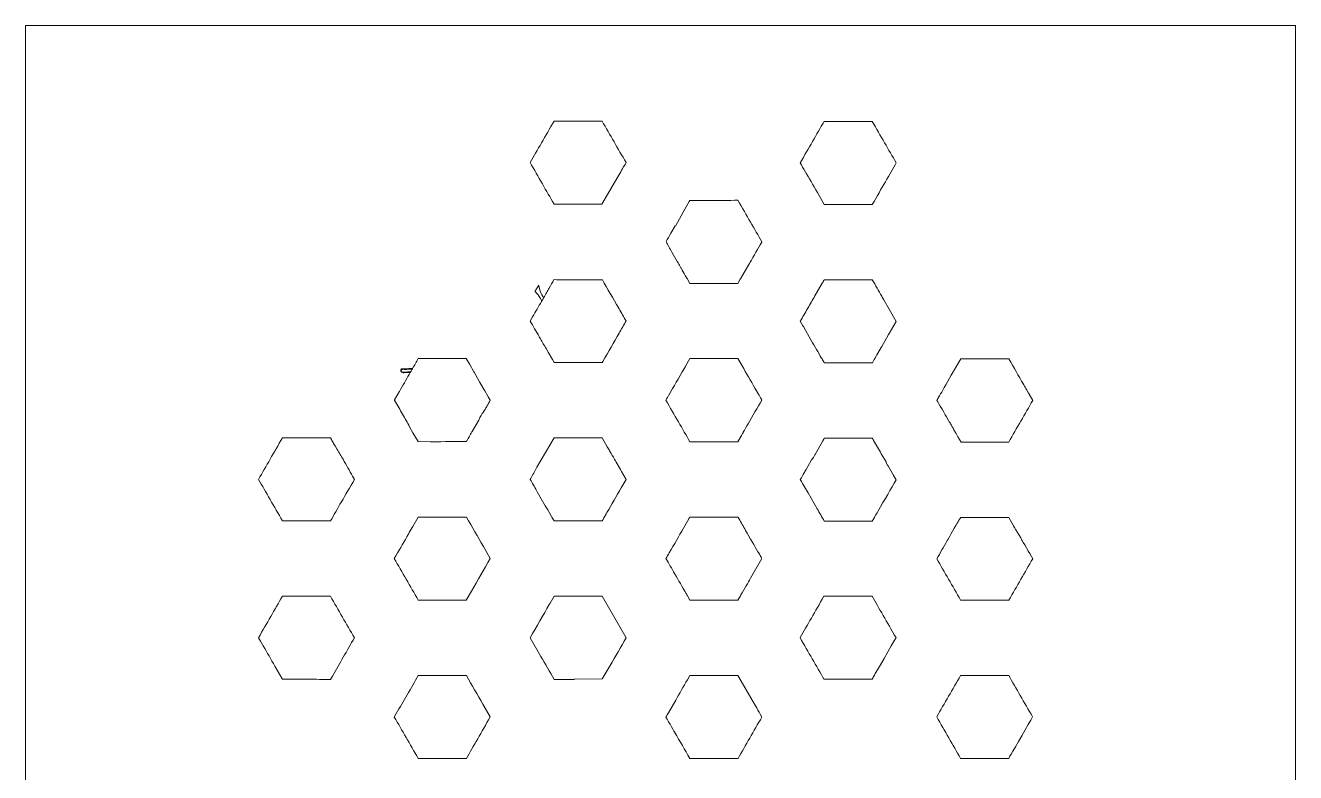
# Model space of a CAD drawing. Extents: x 54 to 4078, y -2000 to -23.
# Drawn here: x 1140 to 1972, y -1567 to -1078 of the extents above; entities that cross this region are included whole.
import ezdxf

# ---------------------------------------------------------------- set-up
doc = ezdxf.new("R2010")
doc.units = 0
doc.header["$MEASUREMENT"] = 0
doc.layers.add('Layer 1', color=7, linetype='Continuous', lineweight=0)

msp = doc.modelspace()

# ---------------------------------------------------------------- linework, layer by layer
at = {"layer": 'Layer 1'}
for points, knots in [([(1140.32, -1078.13), (1140.32, -1078.13), (1140.32, -1999.87), (1140.32, -1999.87), (1140.32, -1999.87), (1971.68, -1999.87), (1971.68, -1999.87), (1971.68, -1999.87), (1971.68, -1078.13), (1971.68, -1078.13), (1971.68, -1078.13), (1140.32, -1078.13), (1140.32, -1078.13)], [0, 0, 0, 0, 1, 1, 1, 2, 2, 2, 3, 3, 3, 4, 4, 4, 4]), ([(1530.57, -1172.77), (1529.73, -1174.25), (1528.89, -1175.71), (1528.06, -1177.13), (1528.06, -1177.13), (1517.58, -1195.03), (1517.58, -1195.03), (1513.14, -1195), (1508.07, -1194.98), (1501.77, -1194.98), (1496.32, -1194.98), (1490.84, -1195), (1486.33, -1195.01), (1481.36, -1186.38), (1476.09, -1177.26), (1470.65, -1167.83), (1475.31, -1159.81), (1480.73, -1150.43), (1486.34, -1140.67), (1491.13, -1140.69), (1495.97, -1140.69), (1501.06, -1140.69), (1506.74, -1140.69), (1512.36, -1140.69), (1517.76, -1140.68), (1522.99, -1149.76), (1528.13, -1158.66), (1533.44, -1167.81), (1532.91, -1168.73), (1530.57, -1172.77), (1530.57, -1172.77)], [0, 0, 0, 0, 1, 1, 1, 2, 2, 2, 3, 3, 3, 4, 4, 4, 5, 5, 5, 6, 6, 6, 7, 7, 7, 8, 8, 8, 9, 9, 9, 10, 10, 10, 10]), ([(1694.62, -1195.16), (1694.62, -1195.16), (1663.13, -1195.16), (1663.13, -1195.16), (1657.13, -1184.71), (1651.44, -1174.88), (1647.44, -1168.01), (1653.05, -1158.34), (1658.19, -1149.43), (1663.1, -1140.9), (1663.1, -1140.9), (1684.37, -1140.9), (1684.37, -1140.9), (1686.12, -1140.9), (1687.87, -1140.9), (1689.68, -1140.91), (1689.68, -1140.91), (1693.1, -1140.92), (1694.63, -1140.92), (1700.04, -1150.37), (1705.34, -1159.52), (1710.29, -1168.06), (1706.23, -1175.08), (1700.61, -1184.75), (1694.62, -1195.16)], [0, 0, 0, 0, 1, 1, 1, 2, 2, 2, 3, 3, 3, 4, 4, 4, 5, 5, 5, 6, 6, 6, 7, 7, 7, 8, 8, 8, 8]), ([(1616.48, -1229.83), (1616.28, -1230.18), (1616.09, -1230.51), (1615.9, -1230.84), (1615.32, -1231.84), (1614.8, -1232.75), (1614.38, -1233.46), (1614.38, -1233.46), (1614.38, -1233.47), (1614.38, -1233.47), (1614.23, -1233.72), (1614.1, -1233.95), (1613.99, -1234.15), (1613.98, -1234.15), (1613.98, -1234.16), (1613.98, -1234.17), (1613.98, -1234.17), (1613.83, -1234.43), (1613.83, -1234.43), (1613.83, -1234.43), (1608.34, -1243.94), (1608.34, -1243.94), (1608.34, -1243.94), (1608.24, -1244.1), (1608.24, -1244.1), (1608.24, -1244.1), (1606.65, -1246.85), (1606.65, -1246.85), (1599.74, -1246.84), (1592.9, -1246.83), (1586.23, -1246.83), (1582.57, -1246.83), (1578.91, -1246.83), (1575.25, -1246.84), (1575.25, -1246.84), (1573.45, -1243.74), (1573.45, -1243.74), (1573.45, -1243.74), (1573.22, -1243.36), (1573.22, -1243.36), (1573.22, -1243.36), (1572.19, -1241.58), (1572.19, -1241.58), (1571.35, -1240.1), (1570.42, -1238.51), (1569.46, -1236.86), (1569.44, -1236.82), (1569.41, -1236.78), (1569.39, -1236.74), (1569.39, -1236.74), (1569.39, -1236.73), (1569.38, -1236.72), (1569.19, -1236.4), (1569.01, -1236.08), (1568.82, -1235.76), (1568.25, -1234.76), (1567.67, -1233.74), (1567.08, -1232.72), (1567.04, -1232.65), (1567, -1232.59), (1566.96, -1232.52), (1566.96, -1232.52), (1566.96, -1232.52), (1566.96, -1232.52), (1565.79, -1230.48), (1564.61, -1228.42), (1563.46, -1226.4), (1562.79, -1225.24), (1562.12, -1224.07), (1561.46, -1222.88), (1560.86, -1221.8), (1560.24, -1220.75), (1559.64, -1219.73), (1559.64, -1219.73), (1559.98, -1219.16), (1559.98, -1219.16), (1559.98, -1219.16), (1560, -1219.02), (1560, -1219.02), (1560.15, -1218.75), (1560.32, -1218.48), (1560.47, -1218.2), (1560.92, -1217.37), (1561.4, -1216.53), (1561.92, -1215.62), (1561.92, -1215.62), (1562.79, -1214.08), (1562.79, -1214.08), (1562.79, -1214.08), (1565.5, -1209.23), (1565.5, -1209.23), (1565.5, -1209.23), (1566.02, -1208.94), (1566.02, -1208.94), (1566.02, -1208.94), (1571.99, -1198.19), (1571.99, -1198.19), (1572.71, -1196.94), (1575.25, -1192.52), (1575.25, -1192.52), (1575.25, -1192.52), (1587.14, -1192.52), (1587.14, -1192.52), (1593.93, -1192.52), (1600.4, -1192.52), (1606.7, -1192.51), (1612.43, -1202.44), (1617.58, -1211.35), (1622.37, -1219.63), (1622.37, -1219.63), (1619.07, -1225.37), (1616.48, -1229.83)], [0, 0, 0, 0, 1, 1, 1, 2, 2, 2, 3, 3, 3, 4, 4, 4, 5, 5, 5, 6, 6, 6, 7, 7, 7, 8, 8, 8, 9, 9, 9, 10, 10, 10, 11, 11, 11, 12, 12, 12, 13, 13, 13, 14, 14, 14, 15, 15, 15, 16, 16, 16, 17, 17, 17, 18, 18, 18, 19, 19, 19, 20, 20, 20, 21, 21, 21, 22, 22, 22, 23, 23, 23, 24, 24, 24, 25, 25, 25, 26, 26, 26, 27, 27, 27, 28, 28, 28, 29, 29, 29, 30, 30, 30, 31, 31, 31, 32, 32, 32, 33, 33, 33, 34, 34, 34, 35, 35, 35, 36, 36, 36, 37, 37, 37, 37]), ([(1477.23, -1282.77), (1477.23, -1282.77), (1477.22, -1282.76), (1477.22, -1282.76), (1477.01, -1282.39), (1476.79, -1282.03), (1476.59, -1281.65), (1474.57, -1278.17), (1472.61, -1274.78), (1470.68, -1271.45), (1470.68, -1271.45), (1472.33, -1268.62), (1472.33, -1268.62), (1474.25, -1265.33), (1476.2, -1262), (1478.13, -1258.64), (1478.14, -1258.64), (1478.14, -1258.63), (1478.14, -1258.63), (1478.14, -1258.62), (1478.14, -1258.62), (1478.14, -1258.62), (1478.22, -1258.49), (1478.3, -1258.36), (1478.37, -1258.24), (1478.75, -1257.58), (1479.11, -1256.95), (1479.45, -1256.35), (1479.46, -1256.34), (1479.47, -1256.32), (1479.48, -1256.31), (1480.85, -1253.92), (1482.05, -1251.84), (1483.15, -1249.9), (1484.25, -1247.97), (1485.28, -1246.15), (1486.26, -1244.39), (1490.76, -1244.46), (1495.01, -1244.48), (1498.62, -1244.48), (1501.18, -1244.48), (1503.74, -1244.48), (1506.27, -1244.46), (1506.27, -1244.46), (1506.4, -1244.46), (1506.4, -1244.46), (1508.88, -1244.45), (1511.38, -1244.44), (1513.85, -1244.44), (1513.85, -1244.44), (1515.03, -1244.44), (1515.03, -1244.44), (1516.03, -1244.44), (1517.01, -1244.44), (1517.94, -1244.43), (1521.35, -1250.38), (1524.88, -1256.54), (1528.66, -1263.09), (1528.73, -1263.21), (1528.8, -1263.34), (1528.88, -1263.46), (1530.38, -1266.07), (1531.92, -1268.75), (1533.5, -1271.49), (1532.77, -1272.74), (1532.05, -1274), (1531.31, -1275.28), (1531.23, -1275.41), (1531.16, -1275.54), (1531.08, -1275.67), (1531.07, -1275.7), (1531.05, -1275.73), (1531.03, -1275.76), (1531.03, -1275.77), (1531.03, -1275.77), (1531.03, -1275.77), (1530.34, -1276.94), (1529.66, -1278.11), (1528.97, -1279.3), (1525.45, -1285.39), (1521.93, -1291.49), (1518.26, -1297.86), (1518.21, -1297.94), (1518.17, -1298.02), (1518.12, -1298.1), (1518.04, -1298.25), (1517.95, -1298.4), (1517.87, -1298.55), (1516.96, -1298.55), (1502.04, -1298.56), (1502.04, -1298.56), (1502.04, -1298.56), (1500.61, -1298.56), (1500.61, -1298.56), (1500.61, -1298.56), (1489.36, -1298.55), (1489.36, -1298.55), (1488.43, -1298.55), (1486.34, -1298.56), (1486.34, -1298.56), (1486.34, -1298.56), (1485.21, -1296.6), (1485.21, -1296.6), (1485.21, -1296.6), (1482.44, -1291.79), (1482.44, -1291.79), (1482.44, -1291.79), (1482.23, -1291.44), (1482.23, -1291.44), (1482.23, -1291.44), (1481.12, -1289.5), (1481.12, -1289.5), (1479.87, -1287.33), (1478.65, -1285.21), (1477.43, -1283.11), (1477.36, -1282.99), (1477.3, -1282.88), (1477.23, -1282.77)], [0, 0, 0, 0, 1, 1, 1, 2, 2, 2, 3, 3, 3, 4, 4, 4, 5, 5, 5, 6, 6, 6, 7, 7, 7, 8, 8, 8, 9, 9, 9, 10, 10, 10, 11, 11, 11, 12, 12, 12, 13, 13, 13, 14, 14, 14, 15, 15, 15, 16, 16, 16, 17, 17, 17, 18, 18, 18, 19, 19, 19, 20, 20, 20, 21, 21, 21, 22, 22, 22, 23, 23, 23, 24, 24, 24, 25, 25, 25, 26, 26, 26, 27, 27, 27, 28, 28, 28, 29, 29, 29, 30, 30, 30, 31, 31, 31, 32, 32, 32, 33, 33, 33, 34, 34, 34, 35, 35, 35, 36, 36, 36, 37, 37, 37, 38, 38, 38, 39, 39, 39, 39]), ([(1701.39, -1256.22), (1701.39, -1256.22), (1702.14, -1257.52), (1702.14, -1257.52), (1702.14, -1257.52), (1702.14, -1257.53), (1702.14, -1257.53), (1702.14, -1257.53), (1702.44, -1258.05), (1702.44, -1258.05), (1702.44, -1258.05), (1705.65, -1263.62), (1705.65, -1263.62), (1705.65, -1263.62), (1710.3, -1271.65), (1710.3, -1271.65), (1710.3, -1271.65), (1705.69, -1279.62), (1705.69, -1279.62), (1705.69, -1279.62), (1705.32, -1280.25), (1705.32, -1280.25), (1705.32, -1280.25), (1703.94, -1282.65), (1703.94, -1282.65), (1703.94, -1282.65), (1700.85, -1288.01), (1700.85, -1288.01), (1700.85, -1288.01), (1700.43, -1288.74), (1700.43, -1288.74), (1700.43, -1288.74), (1697.68, -1293.52), (1697.68, -1293.52), (1697.68, -1293.52), (1697.37, -1294.05), (1697.37, -1294.05), (1697.37, -1294.05), (1696.26, -1295.98), (1696.26, -1295.98), (1696.26, -1295.98), (1695.95, -1296.51), (1695.95, -1296.51), (1695.95, -1296.51), (1694.66, -1298.76), (1694.66, -1298.76), (1694.66, -1298.76), (1678.71, -1298.76), (1678.71, -1298.76), (1678.71, -1298.76), (1676.04, -1298.77), (1676.04, -1298.77), (1676.04, -1298.77), (1672.09, -1298.77), (1672.09, -1298.77), (1672.09, -1298.77), (1666.32, -1298.76), (1666.32, -1298.76), (1666.32, -1298.76), (1663.16, -1298.76), (1663.16, -1298.76), (1662.67, -1297.92), (1662.19, -1297.09), (1661.71, -1296.25), (1661.62, -1296.11), (1661.54, -1295.96), (1661.45, -1295.82), (1659.2, -1291.91), (1656.96, -1288.01), (1654.72, -1284.17), (1654.72, -1284.17), (1649.49, -1275.11), (1649.49, -1275.11), (1649.49, -1275.11), (1649.19, -1274.58), (1649.19, -1274.58), (1649.19, -1274.58), (1647.47, -1271.61), (1647.47, -1271.61), (1649.05, -1268.87), (1650.63, -1266.14), (1652.19, -1263.43), (1652.26, -1263.3), (1652.33, -1263.18), (1652.4, -1263.06), (1653.97, -1260.35), (1655.52, -1257.64), (1657.05, -1254.98), (1657.05, -1254.98), (1661.81, -1246.73), (1661.81, -1246.73), (1662.25, -1245.97), (1662.69, -1245.21), (1663.14, -1244.45), (1663.14, -1244.45), (1663.97, -1244.45), (1663.97, -1244.45), (1669.96, -1244.45), (1675.62, -1244.46), (1681.08, -1244.46), (1684.64, -1244.46), (1694.63, -1244.45), (1694.63, -1244.45), (1696.75, -1248.13), (1698.81, -1251.73), (1700.82, -1255.22), (1700.92, -1255.4), (1701.02, -1255.58), (1701.12, -1255.75), (1701.21, -1255.91), (1701.3, -1256.07), (1701.39, -1256.22)], [0, 0, 0, 0, 1, 1, 1, 2, 2, 2, 3, 3, 3, 4, 4, 4, 5, 5, 5, 6, 6, 6, 7, 7, 7, 8, 8, 8, 9, 9, 9, 10, 10, 10, 11, 11, 11, 12, 12, 12, 13, 13, 13, 14, 14, 14, 15, 15, 15, 16, 16, 16, 17, 17, 17, 18, 18, 18, 19, 19, 19, 20, 20, 20, 21, 21, 21, 22, 22, 22, 23, 23, 23, 24, 24, 24, 25, 25, 25, 26, 26, 26, 27, 27, 27, 28, 28, 28, 29, 29, 29, 30, 30, 30, 31, 31, 31, 32, 32, 32, 33, 33, 33, 34, 34, 34, 35, 35, 35, 36, 36, 36, 37, 37, 37, 37]), ([(1476.25, -1248.09), (1476.2, -1248.18), (1476.15, -1248.27), (1476.09, -1248.36), (1475.83, -1248.83), (1475.55, -1249.33), (1475.27, -1249.81), (1474.76, -1250.67), (1474.26, -1251.55), (1473.75, -1252.43), (1474.12, -1252.5), (1474.48, -1252.77), (1474.89, -1253.15), (1476.36, -1254.52), (1477.08, -1256.41), (1478.21, -1258.01), (1478.26, -1258.08), (1478.31, -1258.16), (1478.37, -1258.24), (1478.75, -1257.58), (1479.11, -1256.95), (1479.45, -1256.35), (1479.46, -1256.34), (1479.47, -1256.32), (1479.48, -1256.31), (1477.87, -1253.77), (1476.87, -1251), (1476.25, -1248.09)], [0, 0, 0, 0, 1, 1, 1, 2, 2, 2, 3, 3, 3, 4, 4, 4, 5, 5, 5, 6, 6, 6, 7, 7, 7, 8, 8, 8, 9, 9, 9, 9]), ([(1476.25, -1248.09), (1476.2, -1248.18), (1476.15, -1248.27), (1476.09, -1248.36), (1475.83, -1248.83), (1475.55, -1249.33), (1475.27, -1249.81), (1474.76, -1250.67), (1474.26, -1251.55), (1473.75, -1252.43), (1474.12, -1252.5), (1474.48, -1252.77), (1474.89, -1253.15), (1476.36, -1254.52), (1477.08, -1256.41), (1478.21, -1258.01), (1478.26, -1258.08), (1478.31, -1258.16), (1478.37, -1258.24), (1478.75, -1257.58), (1479.11, -1256.95), (1479.45, -1256.35), (1479.46, -1256.34), (1479.47, -1256.32), (1479.48, -1256.31), (1477.87, -1253.77), (1476.87, -1251), (1476.25, -1248.09)], [0, 0, 0, 0, 1, 1, 1, 2, 2, 2, 3, 3, 3, 4, 4, 4, 5, 5, 5, 6, 6, 6, 7, 7, 7, 8, 8, 8, 9, 9, 9, 9]), ([(1476.25, -1248.09), (1476.2, -1248.18), (1476.15, -1248.27), (1476.09, -1248.36), (1475.83, -1248.83), (1475.55, -1249.33), (1475.27, -1249.81), (1474.76, -1250.67), (1474.26, -1251.55), (1473.75, -1252.43), (1474.12, -1252.5), (1474.48, -1252.77), (1474.89, -1253.15), (1476.36, -1254.52), (1477.08, -1256.41), (1478.21, -1258.01), (1478.26, -1258.08), (1478.31, -1258.16), (1478.37, -1258.24), (1478.75, -1257.58), (1479.11, -1256.95), (1479.45, -1256.35), (1479.46, -1256.34), (1479.47, -1256.32), (1479.48, -1256.31), (1477.87, -1253.77), (1476.87, -1251), (1476.25, -1248.09)], [0, 0, 0, 0, 1, 1, 1, 2, 2, 2, 3, 3, 3, 4, 4, 4, 5, 5, 5, 6, 6, 6, 7, 7, 7, 8, 8, 8, 9, 9, 9, 9]), ([(1385, -1317.66), (1385, -1317.66), (1385.07, -1317.54), (1385.07, -1317.54), (1385.07, -1317.54), (1385.86, -1316.18), (1385.86, -1316.18), (1388.13, -1312.24), (1390.24, -1308.59), (1392.22, -1305.15), (1392.29, -1305.02), (1392.37, -1304.89), (1392.45, -1304.75), (1392.81, -1304.14), (1393.17, -1303.52), (1393.51, -1302.91), (1393.59, -1302.78), (1393.66, -1302.64), (1393.74, -1302.51), (1395.03, -1300.28), (1396.27, -1298.13), (1397.46, -1296.03), (1397.46, -1296.03), (1405.6, -1296.05), (1409.55, -1296.05), (1409.55, -1296.05), (1415.42, -1296.05), (1415.42, -1296.05), (1420.14, -1296.03), (1424.6, -1296.03), (1428.87, -1296.02), (1428.87, -1296.02), (1431.12, -1299.92), (1431.12, -1299.92), (1431.12, -1299.92), (1431.36, -1300.33), (1431.36, -1300.33), (1431.36, -1300.33), (1432.19, -1301.79), (1432.19, -1301.79), (1432.19, -1301.79), (1432.44, -1302.21), (1432.44, -1302.21), (1432.44, -1302.21), (1432.5, -1302.32), (1432.5, -1302.32), (1432.5, -1302.32), (1432.73, -1302.7), (1432.73, -1302.7), (1432.73, -1302.7), (1433.8, -1304.57), (1433.8, -1304.57), (1433.8, -1304.57), (1434.03, -1304.96), (1434.03, -1304.96), (1434.03, -1304.96), (1436.21, -1308.74), (1436.21, -1308.74), (1436.21, -1308.74), (1436.45, -1309.16), (1436.45, -1309.16), (1436.45, -1309.16), (1437.37, -1310.74), (1437.37, -1310.74), (1437.37, -1310.74), (1437.62, -1311.17), (1437.62, -1311.17), (1437.62, -1311.17), (1440.03, -1315.35), (1440.03, -1315.35), (1440.03, -1315.35), (1440.59, -1316.35), (1440.59, -1316.35), (1440.59, -1316.35), (1441.04, -1317.1), (1441.04, -1317.1), (1441.04, -1317.1), (1443.05, -1320.6), (1443.05, -1320.6), (1443.05, -1320.6), (1443.29, -1321.01), (1443.29, -1321.01), (1443.29, -1321.01), (1444.58, -1323.26), (1444.58, -1323.26), (1443.85, -1324.52), (1443.09, -1325.85), (1442.3, -1327.22), (1442.2, -1327.39), (1442.11, -1327.55), (1442.01, -1327.72), (1441.64, -1328.37), (1441.26, -1329.05), (1440.86, -1329.73), (1440.86, -1329.73), (1440.22, -1330.85), (1440.22, -1330.85), (1440.22, -1330.85), (1440.05, -1331.06), (1440.05, -1331.06), (1439.24, -1332.15), (1438.06, -1333.84), (1437.04, -1336.18), (1437.04, -1336.18), (1432.73, -1343.63), (1432.73, -1343.63), (1432.69, -1343.69), (1432.65, -1343.77), (1432.61, -1343.84), (1432.6, -1343.85), (1432.59, -1343.87), (1432.58, -1343.89), (1432.21, -1344.54), (1431.83, -1345.17), (1431.47, -1345.82), (1431.47, -1345.82), (1430.15, -1348.16), (1429.41, -1349.49), (1429.34, -1349.6), (1429.28, -1349.71), (1429.23, -1349.8), (1429.22, -1349.83), (1429.2, -1349.85), (1429.19, -1349.88), (1429.06, -1350.1), (1428.97, -1350.26), (1428.93, -1350.34), (1428.93, -1350.34), (1425.42, -1350.33), (1425.42, -1350.33), (1422.1, -1350.33), (1408.3, -1350.35), (1405.49, -1350.35), (1405.49, -1350.35), (1397.4, -1350.34), (1397.4, -1350.34), (1397.4, -1350.34), (1393.97, -1344.55), (1393.97, -1344.55), (1393.97, -1344.55), (1391.77, -1340.54), (1391.77, -1340.54), (1390.31, -1337.9), (1388.8, -1335.15), (1387.22, -1332.41), (1385.51, -1329.44), (1383.79, -1326.46), (1382.06, -1323.53), (1381.98, -1323.41), (1381.91, -1323.28), (1381.83, -1323.15), (1381.83, -1323.15), (1381.83, -1323.14), (1381.83, -1323.14), (1381.83, -1323.14), (1381.97, -1322.9), (1381.97, -1322.9), (1381.97, -1322.9), (1385, -1317.66), (1385, -1317.66)], [0, 0, 0, 0, 1, 1, 1, 2, 2, 2, 3, 3, 3, 4, 4, 4, 5, 5, 5, 6, 6, 6, 7, 7, 7, 8, 8, 8, 9, 9, 9, 10, 10, 10, 11, 11, 11, 12, 12, 12, 13, 13, 13, 14, 14, 14, 15, 15, 15, 16, 16, 16, 17, 17, 17, 18, 18, 18, 19, 19, 19, 20, 20, 20, 21, 21, 21, 22, 22, 22, 23, 23, 23, 24, 24, 24, 25, 25, 25, 26, 26, 26, 27, 27, 27, 28, 28, 28, 29, 29, 29, 30, 30, 30, 31, 31, 31, 32, 32, 32, 33, 33, 33, 34, 34, 34, 35, 35, 35, 36, 36, 36, 37, 37, 37, 38, 38, 38, 39, 39, 39, 40, 40, 40, 41, 41, 41, 42, 42, 42, 43, 43, 43, 44, 44, 44, 45, 45, 45, 46, 46, 46, 47, 47, 47, 48, 48, 48, 49, 49, 49, 50, 50, 50, 51, 51, 51, 52, 52, 52, 53, 53, 53, 53]), ([(1613.3, -1338.63), (1612.2, -1340.5), (1611.2, -1342.33), (1610.18, -1344.2), (1610.18, -1344.2), (1610.01, -1344.48), (1610.01, -1344.48), (1609.68, -1345.12), (1609.31, -1345.77), (1608.99, -1346.37), (1608.99, -1346.37), (1606.59, -1350.38), (1606.59, -1350.38), (1606.59, -1350.38), (1603.55, -1350.38), (1603.55, -1350.38), (1594.26, -1350.38), (1584.71, -1350.39), (1575.21, -1350.4), (1570.48, -1342.19), (1565.12, -1332.87), (1559.53, -1323.24), (1560.2, -1322.1), (1560.86, -1320.93), (1561.55, -1319.75), (1561.58, -1319.69), (1561.62, -1319.63), (1561.65, -1319.56), (1564.6, -1314.5), (1567.78, -1308.97), (1571.61, -1302.34), (1571.61, -1302.34), (1572.28, -1301.17), (1572.28, -1301.17), (1572.28, -1301.17), (1572.42, -1300.92), (1572.42, -1300.92), (1572.42, -1300.92), (1575.25, -1296.02), (1575.25, -1296.02), (1581.16, -1296.03), (1586.43, -1296.03), (1591.47, -1296.03), (1597.04, -1296.03), (1602.06, -1296.03), (1606.68, -1296.02), (1607.5, -1297.43), (1608.31, -1298.85), (1609.13, -1300.26), (1609.21, -1300.41), (1609.3, -1300.55), (1609.38, -1300.7), (1612.22, -1305.61), (1615.03, -1310.49), (1617.8, -1315.3), (1617.8, -1315.3), (1619.4, -1318.08), (1619.4, -1318.08), (1619.51, -1318.27), (1619.63, -1318.47), (1619.75, -1318.67), (1619.83, -1318.81), (1619.92, -1318.96), (1620, -1319.11), (1620.66, -1320.26), (1621.32, -1321.43), (1622, -1322.62), (1622.11, -1322.8), (1622.22, -1323), (1622.33, -1323.19), (1619.35, -1328.25), (1616.32, -1333.43), (1613.3, -1338.63)], [0, 0, 0, 0, 1, 1, 1, 2, 2, 2, 3, 3, 3, 4, 4, 4, 5, 5, 5, 6, 6, 6, 7, 7, 7, 8, 8, 8, 9, 9, 9, 10, 10, 10, 11, 11, 11, 12, 12, 12, 13, 13, 13, 14, 14, 14, 15, 15, 15, 16, 16, 16, 17, 17, 17, 18, 18, 18, 19, 19, 19, 20, 20, 20, 21, 21, 21, 22, 22, 22, 23, 23, 23, 24, 24, 24, 24]), ([(1795.55, -1316.28), (1795.55, -1316.28), (1796.92, -1318.64), (1796.92, -1318.64), (1796.92, -1318.64), (1797.2, -1319.12), (1797.2, -1319.12), (1797.2, -1319.12), (1797.23, -1319.18), (1797.23, -1319.18), (1797.23, -1319.18), (1799.67, -1323.38), (1799.67, -1323.38), (1794.56, -1332.16), (1789.18, -1341.42), (1783.98, -1350.57), (1783.98, -1350.57), (1779.05, -1350.57), (1779.05, -1350.57), (1773.06, -1350.57), (1767.07, -1350.59), (1761.08, -1350.6), (1761.08, -1350.6), (1752.76, -1350.62), (1752.76, -1350.62), (1752.76, -1350.62), (1750.69, -1347.21), (1750.69, -1347.21), (1750.69, -1347.21), (1749.42, -1345.1), (1749.42, -1345.1), (1749.42, -1345.1), (1749.29, -1344.87), (1749.29, -1344.87), (1749.29, -1344.87), (1748.98, -1344.31), (1748.98, -1344.31), (1748.98, -1344.31), (1748.04, -1342.62), (1748.04, -1342.62), (1747.27, -1341.25), (1746.54, -1339.95), (1745.83, -1338.68), (1745.83, -1338.68), (1745.52, -1338.13), (1745.52, -1338.13), (1745.19, -1337.55), (1744.86, -1337), (1744.53, -1336.43), (1744.53, -1336.43), (1743.38, -1334.45), (1743.38, -1334.45), (1743.38, -1334.45), (1741.86, -1331.85), (1740.27, -1329.11), (1740.19, -1328.99), (1740.13, -1328.87), (1740.05, -1328.75), (1738.75, -1326.52), (1737.44, -1324.28), (1736.88, -1323.32), (1737.13, -1322.91), (1737.36, -1322.49), (1737.6, -1322.08), (1737.66, -1321.97), (1737.72, -1321.87), (1737.78, -1321.76), (1738.8, -1320.02), (1739.79, -1318.3), (1740.79, -1316.56), (1740.79, -1316.56), (1741.67, -1315.02), (1741.67, -1315.02), (1741.67, -1315.02), (1741.68, -1315.01), (1741.68, -1315.01), (1741.68, -1315.01), (1742.77, -1313.13), (1742.77, -1313.13), (1742.77, -1313.13), (1742.79, -1313.1), (1742.79, -1313.1), (1742.79, -1313.1), (1746.35, -1306.92), (1746.35, -1306.92), (1746.35, -1306.92), (1747.62, -1304.71), (1747.62, -1304.71), (1747.62, -1304.71), (1747.84, -1304.32), (1747.84, -1304.32), (1747.84, -1304.32), (1748.9, -1302.48), (1748.9, -1302.48), (1748.9, -1302.48), (1749.13, -1302.09), (1749.13, -1302.09), (1749.13, -1302.09), (1752.48, -1296.26), (1752.48, -1296.26), (1752.48, -1296.26), (1784.03, -1296.26), (1784.03, -1296.26), (1787.21, -1301.81), (1790.38, -1307.32), (1793.5, -1312.73), (1793.61, -1312.91), (1793.72, -1313.1), (1793.82, -1313.27), (1794.4, -1314.28), (1794.98, -1315.28), (1795.55, -1316.28)], [0, 0, 0, 0, 1, 1, 1, 2, 2, 2, 3, 3, 3, 4, 4, 4, 5, 5, 5, 6, 6, 6, 7, 7, 7, 8, 8, 8, 9, 9, 9, 10, 10, 10, 11, 11, 11, 12, 12, 12, 13, 13, 13, 14, 14, 14, 15, 15, 15, 16, 16, 16, 17, 17, 17, 18, 18, 18, 19, 19, 19, 20, 20, 20, 21, 21, 21, 22, 22, 22, 23, 23, 23, 24, 24, 24, 25, 25, 25, 26, 26, 26, 27, 27, 27, 28, 28, 28, 29, 29, 29, 30, 30, 30, 31, 31, 31, 32, 32, 32, 33, 33, 33, 34, 34, 34, 35, 35, 35, 36, 36, 36, 37, 37, 37, 37]), ([(1392.46, -1302.54), (1391.74, -1302.57), (1391.02, -1302.6), (1390.31, -1302.63), (1389.82, -1302.67), (1389.32, -1302.69), (1388.81, -1302.71), (1388.68, -1302.71), (1388.53, -1302.71), (1388.39, -1302.7), (1388.27, -1302.69), (1388.16, -1302.68), (1388.03, -1302.67), (1387.61, -1302.62), (1387.18, -1302.58), (1386.83, -1302.66), (1386.79, -1302.67), (1386.75, -1302.68), (1386.72, -1302.69), (1386.69, -1302.7), (1386.66, -1302.71), (1386.63, -1302.72), (1386.52, -1302.76), (1386.44, -1302.82), (1386.36, -1302.9), (1386.34, -1302.91), (1386.32, -1302.93), (1386.31, -1302.95), (1386.27, -1302.98), (1386.25, -1303.02), (1386.23, -1303.06), (1386.19, -1303.13), (1386.15, -1303.2), (1386.13, -1303.28), (1386.11, -1303.33), (1386.1, -1303.38), (1386.09, -1303.43), (1386.08, -1303.48), (1386.08, -1303.52), (1386.08, -1303.56), (1386.07, -1303.61), (1386.07, -1303.67), (1386.07, -1303.73), (1386.05, -1304.2), (1386.18, -1304.49), (1386.39, -1304.67), (1386.92, -1305.12), (1388.02, -1304.81), (1388.74, -1304.8), (1389.92, -1304.78), (1391.11, -1304.77), (1392.29, -1304.75), (1392.29, -1304.75), (1392.45, -1304.75), (1392.45, -1304.75), (1392.81, -1304.14), (1393.17, -1303.52), (1393.51, -1302.91), (1393.59, -1302.78), (1393.66, -1302.64), (1393.74, -1302.51), (1393.31, -1302.51), (1392.88, -1302.52), (1392.46, -1302.54)], [0, 0, 0, 0, 1, 1, 1, 2, 2, 2, 3, 3, 3, 4, 4, 4, 5, 5, 5, 6, 6, 6, 7, 7, 7, 8, 8, 8, 9, 9, 9, 10, 10, 10, 11, 11, 11, 12, 12, 12, 13, 13, 13, 14, 14, 14, 15, 15, 15, 16, 16, 16, 17, 17, 17, 18, 18, 18, 19, 19, 19, 20, 20, 20, 21, 21, 21, 21]), ([(1392.71, -1302.93), (1392, -1302.96), (1391.29, -1302.99), (1390.57, -1303.03), (1390.07, -1303.06), (1389.57, -1303.08), (1389.07, -1303.1), (1388.93, -1303.11), (1388.79, -1303.1), (1388.64, -1303.09), (1388.53, -1303.08), (1388.41, -1303.07), (1388.29, -1303.06), (1388.29, -1303.06), (1388.28, -1303.06), (1388.28, -1303.06), (1387.87, -1303.01), (1387.44, -1302.97), (1387.09, -1303.05), (1387.05, -1303.06), (1387.01, -1303.07), (1386.98, -1303.08), (1386.95, -1303.09), (1386.92, -1303.1), (1386.88, -1303.12), (1386.78, -1303.15), (1386.7, -1303.21), (1386.62, -1303.29), (1386.6, -1303.3), (1386.58, -1303.32), (1386.56, -1303.35), (1386.53, -1303.38), (1386.51, -1303.41), (1386.48, -1303.45), (1386.45, -1303.52), (1386.41, -1303.59), (1386.39, -1303.67), (1386.37, -1303.72), (1386.36, -1303.78), (1386.35, -1303.83), (1386.34, -1303.87), (1386.33, -1303.91), (1386.33, -1303.95), (1386.32, -1304.01), (1386.32, -1304.06), (1386.32, -1304.12), (1386.31, -1304.34), (1386.34, -1304.52), (1386.39, -1304.67), (1386.71, -1305.66), (1388.13, -1305.2), (1388.99, -1305.19), (1390.07, -1305.18), (1391.14, -1305.17), (1392.22, -1305.15), (1392.29, -1305.02), (1392.37, -1304.89), (1392.45, -1304.75), (1392.81, -1304.14), (1393.17, -1303.52), (1393.51, -1302.91), (1393.24, -1302.92), (1392.98, -1302.92), (1392.71, -1302.93)], [0, 0, 0, 0, 1, 1, 1, 2, 2, 2, 3, 3, 3, 4, 4, 4, 5, 5, 5, 6, 6, 6, 7, 7, 7, 8, 8, 8, 9, 9, 9, 10, 10, 10, 11, 11, 11, 12, 12, 12, 13, 13, 13, 14, 14, 14, 15, 15, 15, 16, 16, 16, 17, 17, 17, 18, 18, 18, 19, 19, 19, 20, 20, 20, 21, 21, 21, 21]), ([(1392.71, -1302.93), (1392, -1302.96), (1391.29, -1302.99), (1390.57, -1303.03), (1390.07, -1303.06), (1389.57, -1303.08), (1389.07, -1303.1), (1388.93, -1303.11), (1388.79, -1303.1), (1388.64, -1303.09), (1388.53, -1303.08), (1388.41, -1303.07), (1388.29, -1303.06), (1388.29, -1303.06), (1388.28, -1303.06), (1388.28, -1303.06), (1387.87, -1303.01), (1387.44, -1302.97), (1387.09, -1303.05), (1387.05, -1303.06), (1387.01, -1303.07), (1386.98, -1303.08), (1386.95, -1303.09), (1386.92, -1303.1), (1386.88, -1303.12), (1386.78, -1303.15), (1386.7, -1303.21), (1386.62, -1303.29), (1386.6, -1303.3), (1386.58, -1303.32), (1386.56, -1303.35), (1386.53, -1303.38), (1386.51, -1303.41), (1386.48, -1303.45), (1386.45, -1303.52), (1386.41, -1303.59), (1386.39, -1303.67), (1386.37, -1303.72), (1386.36, -1303.78), (1386.35, -1303.83), (1386.34, -1303.87), (1386.33, -1303.91), (1386.33, -1303.95), (1386.32, -1304.01), (1386.32, -1304.06), (1386.32, -1304.12), (1386.31, -1304.34), (1386.34, -1304.52), (1386.39, -1304.67), (1386.71, -1305.66), (1388.13, -1305.2), (1388.99, -1305.19), (1390.07, -1305.18), (1391.14, -1305.17), (1392.22, -1305.15), (1392.29, -1305.02), (1392.37, -1304.89), (1392.45, -1304.75), (1392.81, -1304.14), (1393.17, -1303.52), (1393.51, -1302.91), (1393.24, -1302.92), (1392.98, -1302.92), (1392.71, -1302.93)], [0, 0, 0, 0, 1, 1, 1, 2, 2, 2, 3, 3, 3, 4, 4, 4, 5, 5, 5, 6, 6, 6, 7, 7, 7, 8, 8, 8, 9, 9, 9, 10, 10, 10, 11, 11, 11, 12, 12, 12, 13, 13, 13, 14, 14, 14, 15, 15, 15, 16, 16, 16, 17, 17, 17, 18, 18, 18, 19, 19, 19, 20, 20, 20, 21, 21, 21, 21]), ([(1392.71, -1302.93), (1392, -1302.96), (1391.29, -1302.99), (1390.57, -1303.03), (1390.07, -1303.06), (1389.57, -1303.08), (1389.07, -1303.1), (1388.93, -1303.11), (1388.79, -1303.1), (1388.64, -1303.09), (1388.53, -1303.08), (1388.41, -1303.07), (1388.29, -1303.06), (1388.29, -1303.06), (1388.28, -1303.06), (1388.28, -1303.06), (1387.87, -1303.01), (1387.44, -1302.97), (1387.09, -1303.05), (1387.05, -1303.06), (1387.01, -1303.07), (1386.98, -1303.08), (1386.95, -1303.09), (1386.92, -1303.1), (1386.88, -1303.12), (1386.78, -1303.15), (1386.7, -1303.21), (1386.62, -1303.29), (1386.6, -1303.3), (1386.58, -1303.32), (1386.56, -1303.35), (1386.53, -1303.38), (1386.51, -1303.41), (1386.48, -1303.45), (1386.45, -1303.52), (1386.41, -1303.59), (1386.39, -1303.67), (1386.37, -1303.72), (1386.36, -1303.78), (1386.35, -1303.83), (1386.34, -1303.87), (1386.33, -1303.91), (1386.33, -1303.95), (1386.32, -1304.01), (1386.32, -1304.06), (1386.32, -1304.12), (1386.31, -1304.34), (1386.34, -1304.52), (1386.39, -1304.67), (1386.71, -1305.66), (1388.13, -1305.2), (1388.99, -1305.19), (1390.07, -1305.18), (1391.14, -1305.17), (1392.22, -1305.15), (1392.29, -1305.02), (1392.37, -1304.89), (1392.45, -1304.75), (1392.81, -1304.14), (1393.17, -1303.52), (1393.51, -1302.91), (1393.24, -1302.92), (1392.98, -1302.92), (1392.71, -1302.93)], [0, 0, 0, 0, 1, 1, 1, 2, 2, 2, 3, 3, 3, 4, 4, 4, 5, 5, 5, 6, 6, 6, 7, 7, 7, 8, 8, 8, 9, 9, 9, 10, 10, 10, 11, 11, 11, 12, 12, 12, 13, 13, 13, 14, 14, 14, 15, 15, 15, 16, 16, 16, 17, 17, 17, 18, 18, 18, 19, 19, 19, 20, 20, 20, 21, 21, 21, 21]), ([(1340.01, -1402.16), (1334.94, -1402.14), (1330.36, -1402.13), (1325.79, -1402.13), (1319.55, -1402.13), (1313.9, -1402.15), (1308.57, -1402.19), (1303.13, -1392.67), (1297.64, -1383.18), (1292.89, -1374.98), (1297.89, -1366.34), (1303.03, -1357.43), (1308.53, -1347.87), (1308.53, -1347.87), (1318.36, -1347.88), (1323.15, -1347.88), (1328.63, -1347.88), (1339.96, -1347.87), (1339.96, -1347.87), (1339.96, -1347.87), (1340.58, -1348.94), (1340.58, -1348.94), (1341.08, -1349.79), (1341.57, -1350.65), (1342.05, -1351.48), (1342.05, -1351.48), (1342.84, -1352.86), (1342.84, -1352.86), (1342.84, -1352.86), (1342.96, -1353.01), (1342.96, -1353.01), (1342.96, -1353.01), (1344.39, -1355.39), (1344.39, -1355.39), (1345.67, -1357.53), (1346.99, -1359.73), (1348.23, -1361.87), (1350.34, -1365.55), (1352.5, -1369.4), (1354.46, -1372.88), (1354.46, -1372.88), (1355.71, -1375.09), (1355.71, -1375.09), (1349.72, -1385.13), (1344.25, -1394.7), (1340.01, -1402.16)], [0, 0, 0, 0, 1, 1, 1, 2, 2, 2, 3, 3, 3, 4, 4, 4, 5, 5, 5, 6, 6, 6, 7, 7, 7, 8, 8, 8, 9, 9, 9, 10, 10, 10, 11, 11, 11, 12, 12, 12, 13, 13, 13, 14, 14, 14, 15, 15, 15, 15]), ([(1484.91, -1399.7), (1484.91, -1399.7), (1484.69, -1399.32), (1484.69, -1399.32), (1484.69, -1399.32), (1482.42, -1395.39), (1482.42, -1395.39), (1482.42, -1395.39), (1482.16, -1394.92), (1482.16, -1394.92), (1482.16, -1394.92), (1480.62, -1392.29), (1480.62, -1392.29), (1480.62, -1392.29), (1475.37, -1383.24), (1475.37, -1383.24), (1474.66, -1382), (1473.94, -1380.71), (1473.21, -1379.42), (1473.21, -1379.42), (1472.88, -1378.8), (1472.88, -1378.8), (1472.88, -1378.8), (1472.82, -1378.69), (1472.82, -1378.69), (1472.12, -1377.45), (1471.43, -1376.22), (1470.73, -1375), (1470.73, -1375), (1471.59, -1373.52), (1471.59, -1373.52), (1471.59, -1373.52), (1471.83, -1373.11), (1471.83, -1373.11), (1471.83, -1373.11), (1472.03, -1372.76), (1472.03, -1372.76), (1472.03, -1372.76), (1472.04, -1372.75), (1472.04, -1372.75), (1472.04, -1372.75), (1472.54, -1371.87), (1472.54, -1371.87), (1473.21, -1370.66), (1473.85, -1369.49), (1474.42, -1368.4), (1474.42, -1368.4), (1474.93, -1367.44), (1474.93, -1367.44), (1474.93, -1367.44), (1474.93, -1367.43), (1474.93, -1367.43), (1474.93, -1367.43), (1475.13, -1367.1), (1475.13, -1367.1), (1475.13, -1367.1), (1486.3, -1347.87), (1486.3, -1347.87), (1491.47, -1347.88), (1496.73, -1347.88), (1502.04, -1347.88), (1502.04, -1347.88), (1504.16, -1347.88), (1504.16, -1347.88), (1507.2, -1347.88), (1510.24, -1347.88), (1513.27, -1347.87), (1514.1, -1347.87), (1514.92, -1347.87), (1515.75, -1347.87), (1516.44, -1347.87), (1517.13, -1347.87), (1517.82, -1347.87), (1517.82, -1347.87), (1521.16, -1353.68), (1521.16, -1353.68), (1521.45, -1354.18), (1522.56, -1356.09), (1522.56, -1356.09), (1522.63, -1356.21), (1522.7, -1356.34), (1522.77, -1356.46), (1522.85, -1356.6), (1522.93, -1356.75), (1523.02, -1356.89), (1523.97, -1358.53), (1524.91, -1360.18), (1525.86, -1361.81), (1525.86, -1361.81), (1525.86, -1361.82), (1525.86, -1361.82), (1525.9, -1361.9), (1525.95, -1361.98), (1526, -1362.06), (1526.03, -1362.12), (1526.08, -1362.19), (1526.12, -1362.26), (1526.38, -1362.73), (1526.65, -1363.19), (1526.92, -1363.65), (1526.92, -1363.65), (1529.74, -1368.54), (1529.74, -1368.54), (1529.74, -1368.54), (1530.29, -1369.49), (1530.29, -1369.49), (1530.29, -1369.49), (1530.55, -1369.95), (1530.55, -1369.95), (1530.55, -1369.95), (1533.48, -1375.01), (1533.48, -1375.01), (1533.48, -1375.01), (1530.29, -1380.53), (1530.29, -1380.53), (1527.11, -1386.03), (1524.01, -1391.41), (1520.95, -1396.74), (1520.8, -1396.98), (1520.67, -1397.22), (1520.52, -1397.46), (1520.39, -1397.69), (1520.26, -1397.92), (1520.13, -1398.15), (1519.35, -1399.49), (1518.59, -1400.82), (1517.82, -1402.16), (1514.8, -1402.15), (1511.77, -1402.15), (1508.76, -1402.15), (1508.76, -1402.15), (1502.55, -1402.14), (1502.55, -1402.14), (1502.55, -1402.14), (1501.94, -1402.14), (1501.94, -1402.14), (1496.79, -1402.14), (1491.56, -1402.15), (1486.34, -1402.16), (1486.34, -1402.16), (1484.96, -1399.79), (1484.96, -1399.79), (1484.96, -1399.79), (1484.91, -1399.7), (1484.91, -1399.7)], [0, 0, 0, 0, 1, 1, 1, 2, 2, 2, 3, 3, 3, 4, 4, 4, 5, 5, 5, 6, 6, 6, 7, 7, 7, 8, 8, 8, 9, 9, 9, 10, 10, 10, 11, 11, 11, 12, 12, 12, 13, 13, 13, 14, 14, 14, 15, 15, 15, 16, 16, 16, 17, 17, 17, 18, 18, 18, 19, 19, 19, 20, 20, 20, 21, 21, 21, 22, 22, 22, 23, 23, 23, 24, 24, 24, 25, 25, 25, 26, 26, 26, 27, 27, 27, 28, 28, 28, 29, 29, 29, 30, 30, 30, 31, 31, 31, 32, 32, 32, 33, 33, 33, 34, 34, 34, 35, 35, 35, 36, 36, 36, 37, 37, 37, 38, 38, 38, 39, 39, 39, 40, 40, 40, 41, 41, 41, 42, 42, 42, 43, 43, 43, 44, 44, 44, 45, 45, 45, 46, 46, 46, 47, 47, 47, 48, 48, 48, 48]), ([(1710.27, -1375.29), (1706.75, -1381.32), (1702.9, -1387.97), (1698.29, -1395.94), (1698.29, -1395.94), (1698.29, -1395.94), (1698.29, -1395.94), (1697.64, -1397.05), (1696.99, -1398.19), (1696.32, -1399.35), (1696.27, -1399.45), (1696.17, -1399.62), (1696.05, -1399.84), (1696, -1399.92), (1695.94, -1400.02), (1695.88, -1400.12), (1695.87, -1400.15), (1695.85, -1400.18), (1695.83, -1400.21), (1695.49, -1400.82), (1695.03, -1401.61), (1694.6, -1402.34), (1694.6, -1402.34), (1682.04, -1402.34), (1682.04, -1402.34), (1680.64, -1402.34), (1679.24, -1402.34), (1677.85, -1402.36), (1677.85, -1402.36), (1677.7, -1402.36), (1677.7, -1402.36), (1673.79, -1402.36), (1669.9, -1402.36), (1666.06, -1402.37), (1666.06, -1402.37), (1663.22, -1402.37), (1663.22, -1402.37), (1661.64, -1399.61), (1660.05, -1396.87), (1658.51, -1394.2), (1658.51, -1394.2), (1652.55, -1383.91), (1652.55, -1383.91), (1652.55, -1383.91), (1650.27, -1379.91), (1650.27, -1379.91), (1649.5, -1378.57), (1648.55, -1376.91), (1647.5, -1375.09), (1648.45, -1373.45), (1649.33, -1371.95), (1650.03, -1370.76), (1650.03, -1370.76), (1650.08, -1370.67), (1650.18, -1370.5), (1650.19, -1370.49), (1650.19, -1370.48), (1650.2, -1370.47), (1650.2, -1370.47), (1650.2, -1370.45), (1650.2, -1370.45), (1650.56, -1369.84), (1651.37, -1368.46), (1651.55, -1368.18), (1651.55, -1368.18), (1653.61, -1364.53), (1653.61, -1364.53), (1653.61, -1364.53), (1653.75, -1364.29), (1653.75, -1364.29), (1653.75, -1364.29), (1653.75, -1364.28), (1653.75, -1364.28), (1653.75, -1364.28), (1653.82, -1364.16), (1653.82, -1364.16), (1653.82, -1364.16), (1654.86, -1362.32), (1654.86, -1362.32), (1655.13, -1361.92), (1655.39, -1361.5), (1655.63, -1361.06), (1655.63, -1361.06), (1656.16, -1360.67), (1656.16, -1360.67), (1656.16, -1360.67), (1657.11, -1358.95), (1657.11, -1358.95), (1657.11, -1358.95), (1657.24, -1358.72), (1657.24, -1358.72), (1657.24, -1358.72), (1662.17, -1349.85), (1662.17, -1349.85), (1662.17, -1349.85), (1662.83, -1348.7), (1662.83, -1348.7), (1662.83, -1348.7), (1663.01, -1348.39), (1663.01, -1348.39), (1663.01, -1348.39), (1663.23, -1348.01), (1663.23, -1348.01), (1666.02, -1348.01), (1668.8, -1348.02), (1671.59, -1348.01), (1671.59, -1348.01), (1671.83, -1348.01), (1671.83, -1348.01), (1675.98, -1348.02), (1680.13, -1348.02), (1684.28, -1348.02), (1684.28, -1348.02), (1694.62, -1348.02), (1694.62, -1348.02), (1694.92, -1348.55), (1695.33, -1349.25), (1695.48, -1349.5), (1697.17, -1352.44), (1698.87, -1355.36), (1700.53, -1358.23), (1700.53, -1358.23), (1703.68, -1363.62), (1703.68, -1363.62), (1703.68, -1363.62), (1703.77, -1364.25), (1703.77, -1364.25), (1703.77, -1364.25), (1704.64, -1365.73), (1704.64, -1365.73), (1704.64, -1365.73), (1704.91, -1366.18), (1704.91, -1366.18), (1704.91, -1366.18), (1708.04, -1371.49), (1708.04, -1371.49), (1708.04, -1371.49), (1708.17, -1371.7), (1708.17, -1371.7), (1708.17, -1371.7), (1708.31, -1371.95), (1708.31, -1371.95), (1708.31, -1371.95), (1710.27, -1375.29), (1710.27, -1375.29)], [0, 0, 0, 0, 1, 1, 1, 2, 2, 2, 3, 3, 3, 4, 4, 4, 5, 5, 5, 6, 6, 6, 7, 7, 7, 8, 8, 8, 9, 9, 9, 10, 10, 10, 11, 11, 11, 12, 12, 12, 13, 13, 13, 14, 14, 14, 15, 15, 15, 16, 16, 16, 17, 17, 17, 18, 18, 18, 19, 19, 19, 20, 20, 20, 21, 21, 21, 22, 22, 22, 23, 23, 23, 24, 24, 24, 25, 25, 25, 26, 26, 26, 27, 27, 27, 28, 28, 28, 29, 29, 29, 30, 30, 30, 31, 31, 31, 32, 32, 32, 33, 33, 33, 34, 34, 34, 35, 35, 35, 36, 36, 36, 37, 37, 37, 38, 38, 38, 39, 39, 39, 40, 40, 40, 41, 41, 41, 42, 42, 42, 43, 43, 43, 44, 44, 44, 45, 45, 45, 46, 46, 46, 47, 47, 47, 48, 48, 48, 48]), ([(1390, -1412.54), (1390, -1412.54), (1392.85, -1407.59), (1393.92, -1405.74), (1393.92, -1405.74), (1397.4, -1399.73), (1397.4, -1399.73), (1398.24, -1399.74), (1411.11, -1399.72), (1413.31, -1399.72), (1413.31, -1399.72), (1427.76, -1399.73), (1429, -1399.73), (1432.71, -1406.19), (1436.43, -1412.64), (1440.09, -1418.96), (1440.09, -1418.96), (1444.58, -1426.76), (1444.58, -1426.76), (1440.46, -1433.88), (1436.39, -1440.94), (1432.24, -1448.16), (1432.24, -1448.16), (1428.9, -1453.95), (1428.9, -1453.95), (1428.9, -1453.95), (1412.86, -1453.95), (1412.86, -1453.95), (1407.94, -1453.95), (1402.76, -1453.95), (1397.44, -1453.96), (1392.23, -1444.9), (1386.96, -1435.78), (1381.77, -1426.79), (1384.6, -1421.92), (1387.38, -1417.1), (1390, -1412.54)], [0, 0, 0, 0, 1, 1, 1, 2, 2, 2, 3, 3, 3, 4, 4, 4, 5, 5, 5, 6, 6, 6, 7, 7, 7, 8, 8, 8, 9, 9, 9, 10, 10, 10, 11, 11, 11, 12, 12, 12, 12]), ([(1559.55, -1426.76), (1560.27, -1425.54), (1560.99, -1424.3), (1561.71, -1423.05), (1561.78, -1422.94), (1561.84, -1422.83), (1561.91, -1422.71), (1564.87, -1417.6), (1567.94, -1412.29), (1571.06, -1406.88), (1572.24, -1404.83), (1573.39, -1402.8), (1574.53, -1400.83), (1574.6, -1400.71), (1574.67, -1400.59), (1574.74, -1400.46), (1574.89, -1400.21), (1575.03, -1399.97), (1575.17, -1399.72), (1575.17, -1399.72), (1590.91, -1399.72), (1590.91, -1399.72), (1596.17, -1399.72), (1601.45, -1399.72), (1606.72, -1399.71), (1606.81, -1399.86), (1606.91, -1400.03), (1607, -1400.18), (1607.08, -1400.33), (1607.17, -1400.48), (1607.26, -1400.63), (1608.75, -1403.24), (1610.24, -1405.82), (1611.69, -1408.34), (1614.72, -1413.6), (1617.5, -1418.38), (1619.81, -1422.36), (1619.9, -1422.52), (1619.99, -1422.67), (1620.08, -1422.82), (1620.92, -1424.25), (1621.69, -1425.57), (1622.38, -1426.77), (1622.38, -1426.77), (1614.94, -1439.67), (1614.94, -1439.67), (1614.65, -1440.19), (1611.59, -1445.49), (1609.45, -1449.18), (1609.33, -1449.38), (1609.21, -1449.58), (1609.1, -1449.78), (1608.8, -1450.32), (1608.52, -1450.8), (1608.28, -1451.22), (1608.28, -1451.22), (1606.69, -1453.95), (1606.69, -1453.95), (1606.69, -1453.95), (1578.45, -1453.94), (1578.45, -1453.94), (1577.47, -1453.94), (1576.37, -1453.94), (1575.21, -1453.95), (1575.21, -1453.95), (1573.38, -1450.75), (1573.38, -1450.75), (1573.27, -1450.55), (1573.15, -1450.34), (1573.03, -1450.14), (1572.95, -1449.99), (1572.87, -1449.85), (1572.78, -1449.7), (1570.27, -1445.32), (1567.75, -1440.96), (1565.23, -1436.6), (1563.34, -1433.32), (1561.45, -1430.03), (1559.55, -1426.76)], [0, 0, 0, 0, 1, 1, 1, 2, 2, 2, 3, 3, 3, 4, 4, 4, 5, 5, 5, 6, 6, 6, 7, 7, 7, 8, 8, 8, 9, 9, 9, 10, 10, 10, 11, 11, 11, 12, 12, 12, 13, 13, 13, 14, 14, 14, 15, 15, 15, 16, 16, 16, 17, 17, 17, 18, 18, 18, 19, 19, 19, 20, 20, 20, 21, 21, 21, 22, 22, 22, 23, 23, 23, 24, 24, 24, 25, 25, 25, 26, 26, 26, 26]), ([(1743.5, -1415.37), (1743.5, -1415.37), (1748.14, -1407.31), (1750.27, -1403.62), (1751, -1402.36), (1751.73, -1401.1), (1752.48, -1399.84), (1752.48, -1399.84), (1766.89, -1399.84), (1766.89, -1399.84), (1772.47, -1399.84), (1778.19, -1399.84), (1783.96, -1399.83), (1783.96, -1399.83), (1786.9, -1404.92), (1786.9, -1404.92), (1786.9, -1404.92), (1792.29, -1414.2), (1793.02, -1415.47), (1793.02, -1415.47), (1795.61, -1419.92), (1796.34, -1421.19), (1796.34, -1421.19), (1798.77, -1425.43), (1799.64, -1426.94), (1794.51, -1435.72), (1789.2, -1444.77), (1784.07, -1453.97), (1783.13, -1453.96), (1782.17, -1453.96), (1781.15, -1453.96), (1779.26, -1453.96), (1777.36, -1453.97), (1775.5, -1453.99), (1775.5, -1453.99), (1773.76, -1454.01), (1773.76, -1454.01), (1772.68, -1454.02), (1771.58, -1454.03), (1770.6, -1454.03), (1770.6, -1454.03), (1757.41, -1454.03), (1755.26, -1454.03), (1755.26, -1454.03), (1752.46, -1454.03), (1752.46, -1454.03), (1747.08, -1444.65), (1741.95, -1435.77), (1736.82, -1426.94), (1739.08, -1423.05), (1741.31, -1419.18), (1743.5, -1415.37)], [0, 0, 0, 0, 1, 1, 1, 2, 2, 2, 3, 3, 3, 4, 4, 4, 5, 5, 5, 6, 6, 6, 7, 7, 7, 8, 8, 8, 9, 9, 9, 10, 10, 10, 11, 11, 11, 12, 12, 12, 13, 13, 13, 14, 14, 14, 15, 15, 15, 16, 16, 16, 17, 17, 17, 17]), ([(1340, -1505.82), (1336.74, -1505.81), (1333.49, -1505.78), (1330.79, -1505.76), (1330.79, -1505.76), (1328.41, -1505.73), (1328.41, -1505.73), (1324.66, -1505.7), (1320.78, -1505.67), (1316.88, -1505.67), (1316.88, -1505.67), (1316.22, -1505.67), (1316.22, -1505.67), (1313.62, -1505.67), (1310.94, -1505.7), (1308.63, -1505.73), (1308.63, -1505.73), (1308.2, -1504.98), (1308.2, -1504.98), (1308.2, -1504.98), (1303.61, -1497.08), (1303.61, -1497.08), (1301.07, -1492.69), (1298.54, -1488.31), (1295.99, -1483.95), (1295.99, -1483.95), (1294.19, -1480.84), (1294.19, -1480.84), (1294.19, -1480.84), (1292.86, -1478.55), (1292.86, -1478.55), (1298.36, -1469.09), (1303.5, -1460.2), (1308.54, -1451.42), (1312.81, -1451.44), (1317.49, -1451.44), (1323.08, -1451.44), (1328.46, -1451.44), (1334.12, -1451.43), (1340, -1451.42), (1345.22, -1460.51), (1350.5, -1469.64), (1355.7, -1478.59), (1350.79, -1487.07), (1345.87, -1495.63), (1341.22, -1503.71), (1341.22, -1503.71), (1340, -1505.82), (1340, -1505.82)], [0, 0, 0, 0, 1, 1, 1, 2, 2, 2, 3, 3, 3, 4, 4, 4, 5, 5, 5, 6, 6, 6, 7, 7, 7, 8, 8, 8, 9, 9, 9, 10, 10, 10, 11, 11, 11, 12, 12, 12, 13, 13, 13, 14, 14, 14, 15, 15, 15, 16, 16, 16, 16]), ([(1483.18, -1456.93), (1483.18, -1456.93), (1483.38, -1456.6), (1483.38, -1456.6), (1483.5, -1456.4), (1483.63, -1456.18), (1483.78, -1455.93), (1483.78, -1455.93), (1486.37, -1451.42), (1486.37, -1451.42), (1490.04, -1451.43), (1493.69, -1451.43), (1497.33, -1451.43), (1497.33, -1451.43), (1499.85, -1451.43), (1499.85, -1451.43), (1499.85, -1451.43), (1500.41, -1451.43), (1501.34, -1451.43), (1501.34, -1451.43), (1501.96, -1451.43), (1501.96, -1451.43), (1506.38, -1451.43), (1516.33, -1451.43), (1517.85, -1451.42), (1517.85, -1451.42), (1533.49, -1478.62), (1533.49, -1478.62), (1529.96, -1484.7), (1526.46, -1490.76), (1523.02, -1496.68), (1523.02, -1496.68), (1517.9, -1505.53), (1517.9, -1505.53), (1517.9, -1505.53), (1499.56, -1505.56), (1499.56, -1505.56), (1499.56, -1505.56), (1499.56, -1505.85), (1499.56, -1505.85), (1497.87, -1505.88), (1496.08, -1505.9), (1494.34, -1505.9), (1493.15, -1505.9), (1492.16, -1505.89), (1491.21, -1505.87), (1489.66, -1505.84), (1488.11, -1505.83), (1486.39, -1505.82), (1483.47, -1500.8), (1480.55, -1495.74), (1477.69, -1490.79), (1477.69, -1490.79), (1470.66, -1478.65), (1470.66, -1478.65), (1474.99, -1471.16), (1479.29, -1463.71), (1483.18, -1456.93)], [0, 0, 0, 0, 1, 1, 1, 2, 2, 2, 3, 3, 3, 4, 4, 4, 5, 5, 5, 6, 6, 6, 7, 7, 7, 8, 8, 8, 9, 9, 9, 10, 10, 10, 11, 11, 11, 12, 12, 12, 13, 13, 13, 14, 14, 14, 15, 15, 15, 16, 16, 16, 17, 17, 17, 18, 18, 18, 19, 19, 19, 19]), ([(1662.95, -1451.45), (1662.95, -1451.45), (1678.25, -1451.46), (1678.25, -1451.46), (1678.25, -1451.46), (1687.36, -1451.46), (1687.36, -1451.46), (1689.84, -1451.46), (1692.22, -1451.45), (1694.49, -1451.45), (1699.08, -1459.41), (1704.09, -1468.07), (1710.15, -1478.51), (1708.03, -1482.19), (1696.06, -1502.95), (1696.06, -1502.95), (1695.53, -1503.86), (1695.01, -1504.77), (1694.47, -1505.68), (1694.47, -1505.68), (1678.59, -1505.69), (1678.59, -1505.69), (1678.59, -1505.69), (1671.95, -1505.69), (1671.95, -1505.69), (1669.72, -1505.68), (1667.48, -1505.68), (1665.25, -1505.68), (1665.25, -1505.68), (1663, -1505.68), (1663, -1505.68), (1658.07, -1497.1), (1652.81, -1487.97), (1647.32, -1478.5), (1652.07, -1470.35), (1657.2, -1461.48), (1662.95, -1451.45)], [0, 0, 0, 0, 1, 1, 1, 2, 2, 2, 3, 3, 3, 4, 4, 4, 5, 5, 5, 6, 6, 6, 7, 7, 7, 8, 8, 8, 9, 9, 9, 10, 10, 10, 11, 11, 11, 12, 12, 12, 12]), ([(1383.06, -1528.21), (1387.8, -1520.1), (1392.7, -1511.74), (1397.43, -1503.22), (1402.21, -1503.28), (1407.24, -1503.32), (1413.15, -1503.32), (1418.23, -1503.32), (1423.19, -1503.29), (1428.68, -1503.26), (1428.68, -1503.26), (1428.93, -1503.26), (1428.93, -1503.26), (1432.56, -1509.56), (1436.19, -1515.86), (1439.72, -1521.96), (1439.72, -1521.96), (1444.58, -1530.39), (1444.58, -1530.39), (1438.78, -1540.42), (1433.64, -1549.32), (1428.93, -1557.52), (1428.93, -1557.52), (1402.56, -1557.5), (1400.49, -1557.5), (1399.55, -1557.5), (1398.51, -1557.5), (1397.42, -1557.51), (1392.03, -1548.14), (1386.89, -1539.23), (1381.78, -1530.41), (1381.78, -1530.41), (1383.06, -1528.21), (1383.06, -1528.21)], [0, 0, 0, 0, 1, 1, 1, 2, 2, 2, 3, 3, 3, 4, 4, 4, 5, 5, 5, 6, 6, 6, 7, 7, 7, 8, 8, 8, 9, 9, 9, 10, 10, 10, 11, 11, 11, 11]), ([(1561.18, -1527.68), (1561.18, -1527.68), (1561.32, -1527.59), (1561.32, -1527.59), (1561.32, -1527.59), (1565.94, -1519.44), (1565.94, -1519.44), (1568.49, -1514.96), (1571.04, -1510.47), (1573.61, -1506), (1573.61, -1506), (1575.19, -1503.25), (1575.19, -1503.25), (1575.19, -1503.25), (1589.31, -1503.26), (1589.31, -1503.26), (1595.13, -1503.26), (1600.94, -1503.25), (1606.68, -1503.25), (1606.68, -1503.25), (1611.89, -1512.28), (1611.89, -1512.28), (1611.89, -1512.28), (1612.15, -1512.72), (1612.15, -1512.72), (1612.15, -1512.72), (1618.18, -1523.15), (1618.18, -1523.15), (1619.23, -1524.96), (1620.27, -1526.78), (1621.33, -1528.63), (1621.33, -1528.63), (1622.36, -1530.42), (1622.36, -1530.42), (1617, -1539.69), (1611.76, -1548.8), (1606.74, -1557.53), (1601.77, -1557.52), (1596.54, -1557.51), (1590.84, -1557.51), (1585.79, -1557.51), (1580.61, -1557.52), (1575.19, -1557.53), (1571.93, -1551.87), (1568.67, -1546.24), (1565.47, -1540.71), (1565.47, -1540.71), (1561.48, -1533.79), (1559.58, -1530.52), (1560.15, -1529.54), (1560.68, -1528.6), (1561.18, -1527.68)], [0, 0, 0, 0, 1, 1, 1, 2, 2, 2, 3, 3, 3, 4, 4, 4, 5, 5, 5, 6, 6, 6, 7, 7, 7, 8, 8, 8, 9, 9, 9, 10, 10, 10, 11, 11, 11, 12, 12, 12, 13, 13, 13, 14, 14, 14, 15, 15, 15, 16, 16, 16, 17, 17, 17, 17]), ([(1752.38, -1503.28), (1758.51, -1503.28), (1766.65, -1503.29), (1769.56, -1503.29), (1774.71, -1503.29), (1783.93, -1503.28), (1783.93, -1503.28), (1788.79, -1511.72), (1794.04, -1520.81), (1799.58, -1530.35), (1797.14, -1534.57), (1787.75, -1550.86), (1785.49, -1554.76), (1784.97, -1555.67), (1784.44, -1556.58), (1783.89, -1557.51), (1783.89, -1557.51), (1768.03, -1557.52), (1768.03, -1557.52), (1768.03, -1557.52), (1752.42, -1557.51), (1752.42, -1557.51), (1747.31, -1548.61), (1742.06, -1539.49), (1736.76, -1530.34), (1741.94, -1521.4), (1747.19, -1512.32), (1752.38, -1503.28)], [0, 0, 0, 0, 1, 1, 1, 2, 2, 2, 3, 3, 3, 4, 4, 4, 5, 5, 5, 6, 6, 6, 7, 7, 7, 8, 8, 8, 9, 9, 9, 9])]:
    msp.add_open_spline(points, degree=3, knots=knots, dxfattribs=at)

doc.saveas('drawing.dxf')
